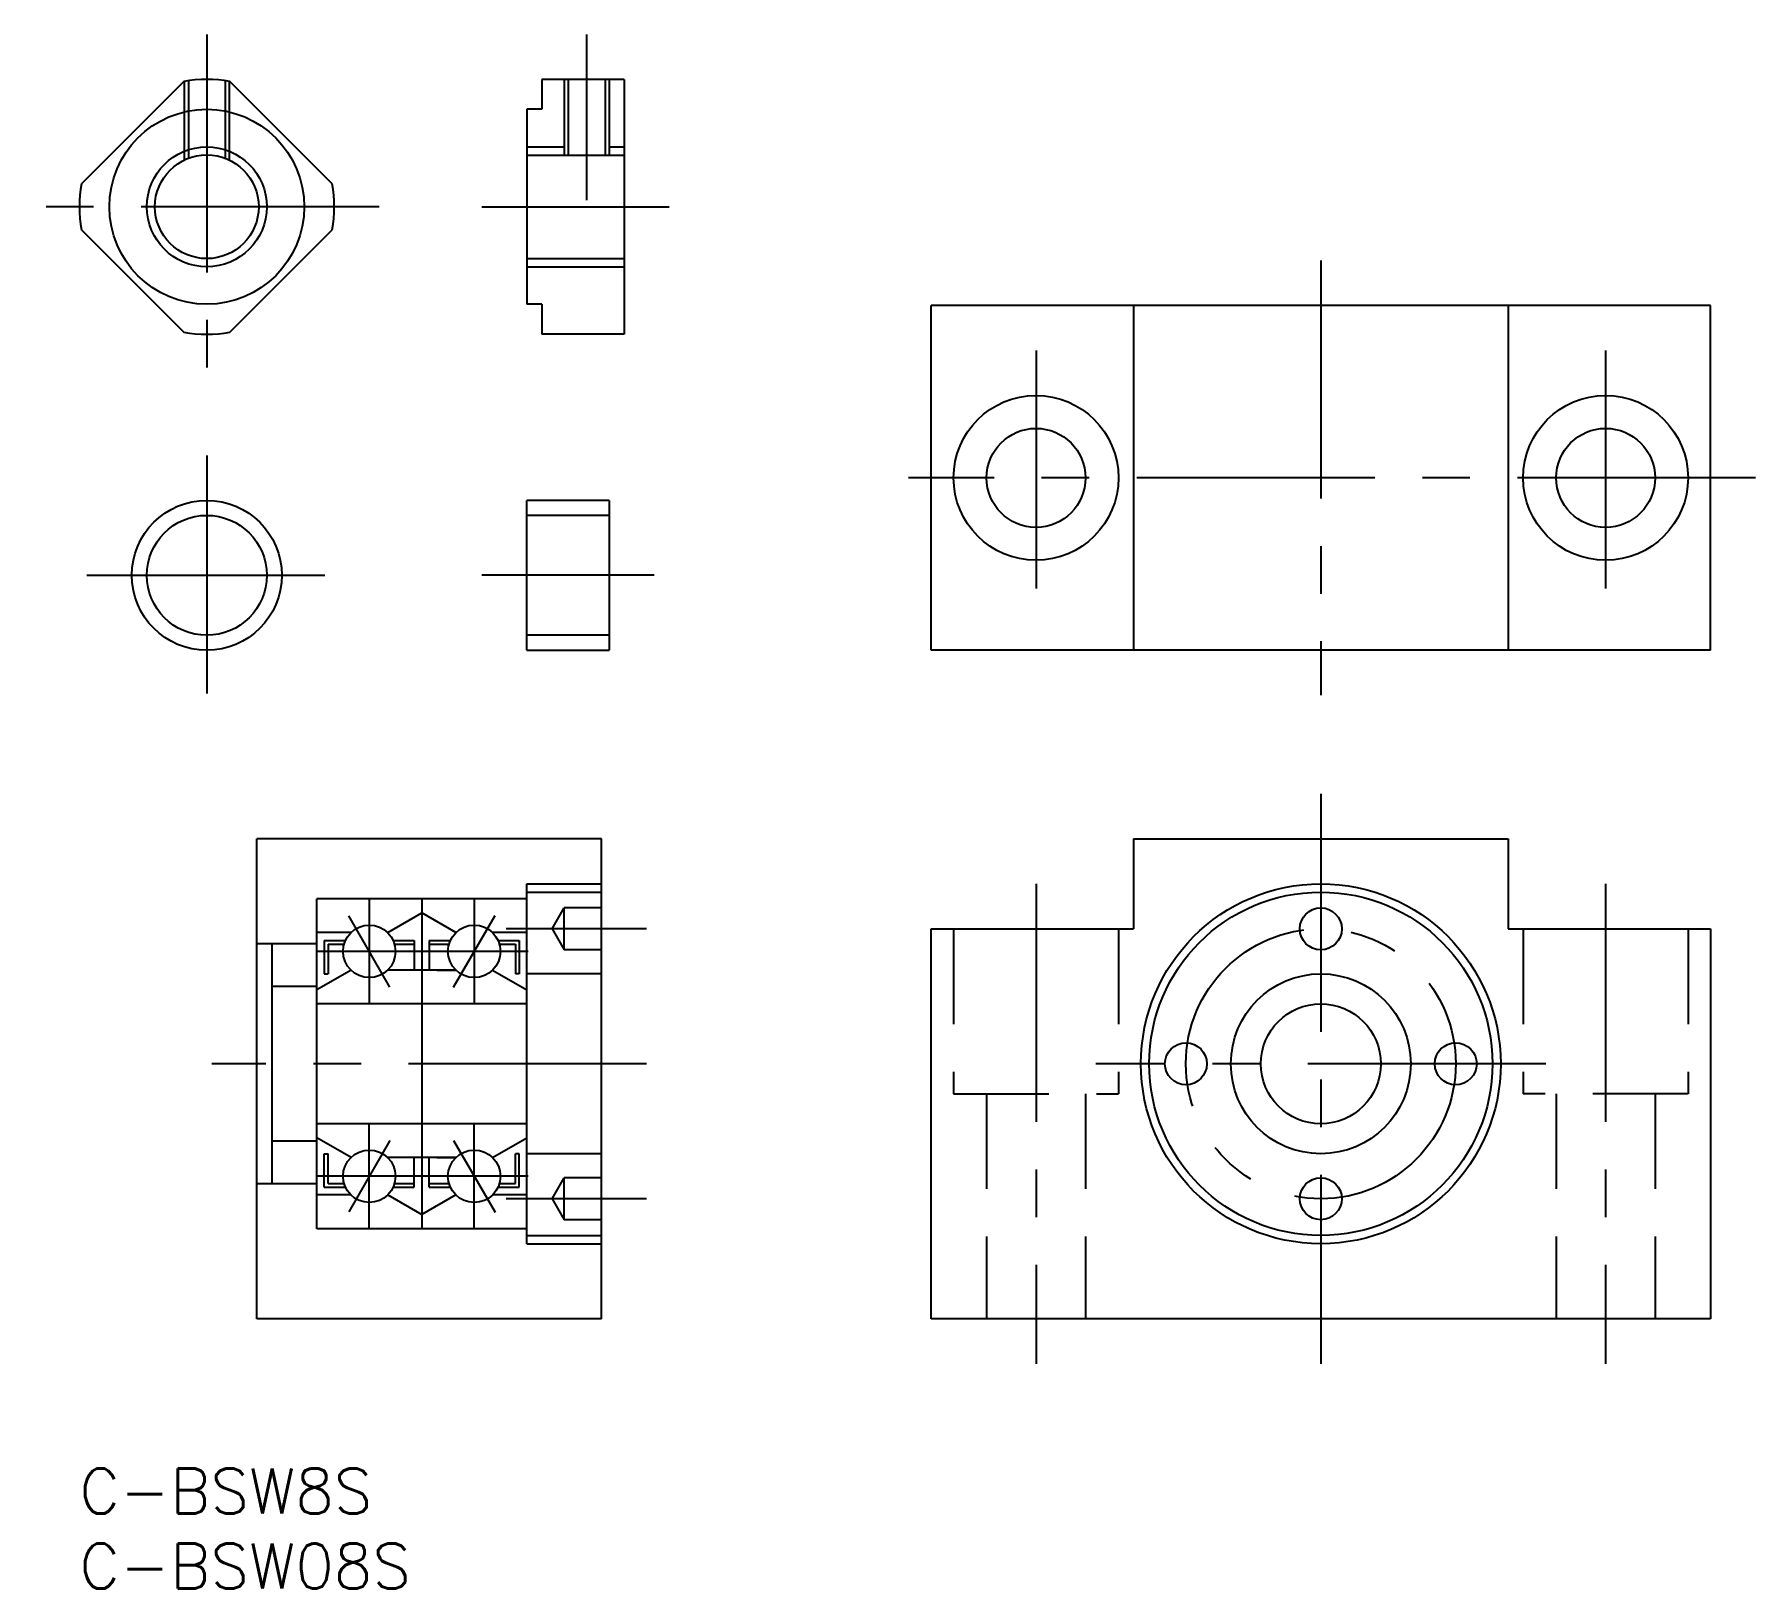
# Model space of a CAD drawing. Extents: x -3 to 112, y -8 to 96.
import ezdxf

# ---------------------------------------------------------------- set-up
doc = ezdxf.new("R2010")
doc.units = 0
doc.header["$LTSCALE"] = 0.5
doc.linetypes.add('CENTER', pattern=[50.8, 31.75, -6.35, 6.35, -6.35])
doc.linetypes.add('DASHED', pattern=[19.05, 12.7, -6.35])
for name, color, linetype in [('MSM_CENTER', 1, 'CENTER'), ('MSM_CONTINUOUS', 7, 'CONTINUOUS'), ('MSM_DASHED', 4, 'DASHED'), ('MSM_NARROW', 5, 'CONTINUOUS'), ('MSM_PART_NUMBER', 7, 'CONTINUOUS')]:
    doc.layers.add(name, color=color, linetype=linetype)
doc.styles.get("Standard").update_dxf_attribs({"font": 'txt.shx', "height": 1.5, "bigfont": 'bigfont.shx'})

# ---------------------------------------------------------------- blocks, each defined once
blk = doc.blocks.new('*U8')
at = {"layer": 'MSM_PART_NUMBER'}
blk.add_text('C-BSW8S', height=3, dxfattribs=at).set_placement((0, -3))
blk = doc.blocks.new('*U9')
at = {"layer": 'MSM_PART_NUMBER'}
blk.add_text('C-BSW08S', height=3, dxfattribs=at).set_placement((0, -8))

msp = doc.modelspace()

# ---------------------------------------------------------------- linework, layer by layer
at = {"layer": 'MSM_CENTER'}
for p, q in [((8.5, 95.66), (8.5, 72.66)), ((33.84, 95.66), (33.84, 84.61)), ((20, 84.16), (-3, 84.16)), ((26.84, 84.16), (39.34, 84.16)), ((82.82, 80.58), (82.82, 51.58)), ((63.82, 74.58), (63.82, 57.58)), ((101.82, 74.58), (101.82, 57.58)), ((8.5, 67.58), (8.5, 51.58)), ((111.82, 66.08), (55.32, 66.08)), ((0.5, 59.58), (16.5, 59.58)), ((38.34, 59.58), (26.84, 59.58)), ((82.82, 45), (82.82, 7)), ((19.34, 38), (19.34, 31)), ((26.34, 38), (26.34, 31)), ((63.82, 39), (63.82, 7)), ((101.82, 39), (101.82, 7)), ((20.72, 32.12), (17.97, 36.88)), ((24.96, 32.11), (27.73, 36.89)), ((37.84, 36), (28.48, 36)), ((29.94, 34.5), (15.84, 34.5)), ((37.84, 27), (8.84, 27)), ((97.82, 27), (67.82, 27)), ((19.34, 16), (19.34, 23)), ((26.34, 16), (26.34, 23)), ((20.72, 21.88), (17.97, 17.12)), ((24.96, 21.89), (27.73, 17.11)), ((29.94, 19.5), (15.84, 19.5)), ((37.84, 18), (28.48, 18))]:
    msp.add_line(p, q, dxfattribs=at)
msp.add_circle((82.82, 27), 9, dxfattribs=at)
at = {"layer": 'MSM_CONTINUOUS'}
for p, q in [((6.96, 92.51), (0.14, 85.7)), ((16.86, 85.7), (10.04, 92.51)), ((30.84, 92.66), (30.84, 90.66)), ((36.34, 92.66), (30.84, 92.66)), ((32.61, 92.66), (32.61, 87.61)), ((35.07, 92.66), (35.07, 87.61)), ((36.34, 92.66), (36.34, 75.66)), ((29.84, 90.66), (29.84, 77.66)), ((30.84, 90.66), (29.84, 90.66)), ((29.84, 87.61), (36.34, 87.61)), ((0.14, 82.62), (6.96, 75.8)), ((10.04, 75.8), (16.86, 82.62)), ((29.84, 80.7), (36.34, 80.7)), ((30.84, 77.66), (29.84, 77.66)), ((30.84, 77.66), (30.84, 75.66)), ((108.82, 77.58), (56.82, 77.58)), ((56.82, 54.58), (56.82, 77.58)), ((70.32, 77.58), (70.32, 54.58)), ((95.32, 77.58), (95.32, 54.58)), ((108.82, 54.58), (108.82, 77.58)), ((36.34, 75.66), (30.84, 75.66)), ((29.84, 54.58), (29.84, 64.58)), ((35.34, 64.58), (29.84, 64.58)), ((35.34, 64.58), (35.34, 54.58)), ((35.34, 63.58), (29.84, 63.58)), ((35.34, 55.58), (29.84, 55.58)), ((29.84, 54.58), (35.34, 54.58)), ((108.82, 54.58), (56.82, 54.58)), ((11.84, 10), (11.84, 42)), ((34.84, 42), (11.84, 42)), ((34.84, 10), (34.84, 42)), ((70.32, 42), (95.32, 42)), ((70.32, 42), (70.32, 36)), ((95.32, 42), (95.32, 36)), ((15.84, 16), (15.84, 38)), ((29.84, 38), (15.84, 38)), ((22.84, 38), (22.84, 16)), ((29.84, 15), (29.84, 39)), ((29.84, 39), (34.84, 39)), ((29.84, 38.45), (34.84, 38.45)), ((20.57, 35.75), (22.84, 37.06)), ((25.12, 35.75), (22.84, 37.06)), ((31.54, 36), (32.34, 37.4)), ((34.84, 37.4), (32.34, 37.4)), ((32.34, 34.6), (32.34, 37.4)), ((18.12, 35.75), (15.84, 35.75)), ((29.84, 35.75), (27.57, 35.75)), ((31.54, 36), (32.34, 34.6)), ((56.82, 10), (56.82, 36)), ((56.82, 36), (70.32, 36)), ((95.32, 36), (108.82, 36)), ((108.82, 36), (108.82, 10)), ((15.84, 35), (11.84, 35)), ((12.84, 35), (12.84, 19)), ((16.34, 35.23), (16.34, 33)), ((16.34, 35.23), (17.75, 35.23)), ((16.59, 34.98), (16.59, 33)), ((16.59, 34.98), (17.66, 34.98)), ((20.93, 35.23), (22.34, 35.23)), ((21.03, 34.98), (22.34, 34.98)), ((22.34, 35.23), (22.34, 33.25)), ((23.34, 35.23), (23.34, 33.25)), ((23.34, 35.23), (24.75, 35.23)), ((23.34, 34.98), (24.66, 34.98)), ((27.93, 35.23), (29.34, 35.23)), ((28.03, 34.98), (29.09, 34.98)), ((29.09, 34.98), (29.09, 33)), ((29.34, 35.23), (29.34, 33)), ((34.84, 34.6), (32.34, 34.6)), ((18.12, 33.25), (15.84, 31.94)), ((16.34, 33), (16.59, 33)), ((25.12, 33.25), (20.57, 33.25)), ((23.84, 33.25), (25.12, 33.25)), ((27.57, 33.25), (29.84, 31.94)), ((29.34, 33), (29.09, 33)), ((34.84, 33), (29.84, 33)), ((15.84, 32.15), (12.84, 32.15)), ((29.84, 31), (15.84, 31)), ((29.84, 23), (15.84, 23)), ((15.84, 21.85), (12.84, 21.85)), ((18.12, 20.75), (15.84, 22.06)), ((27.57, 20.75), (29.84, 22.06)), ((16.34, 18.77), (16.34, 21)), ((16.34, 21), (16.59, 21)), ((16.59, 19.02), (16.59, 21)), ((25.12, 20.75), (20.57, 20.75)), ((22.34, 18.77), (22.34, 20.75)), ((23.34, 18.77), (23.34, 20.75)), ((23.84, 20.75), (25.12, 20.75)), ((29.09, 19.02), (29.09, 21)), ((29.34, 21), (29.09, 21)), ((29.34, 18.77), (29.34, 21)), ((34.84, 21), (29.84, 21)), ((15.84, 19), (11.84, 19)), ((16.34, 18.77), (17.75, 18.77)), ((16.59, 19.02), (17.66, 19.02)), ((20.93, 18.77), (22.34, 18.77)), ((21.03, 19.02), (22.34, 19.02)), ((23.34, 19.02), (24.66, 19.02)), ((23.34, 18.77), (24.75, 18.77)), ((27.93, 18.77), (29.34, 18.77)), ((28.03, 19.02), (29.09, 19.02)), ((31.54, 18), (32.34, 19.4)), ((34.84, 19.4), (32.34, 19.4)), ((32.34, 16.6), (32.34, 19.4)), ((18.12, 18.25), (15.84, 18.25)), ((20.57, 18.25), (22.84, 16.94)), ((25.12, 18.25), (22.84, 16.94)), ((29.84, 18.25), (27.57, 18.25)), ((31.54, 18), (32.34, 16.6)), ((34.84, 16.6), (32.34, 16.6)), ((29.84, 16), (15.84, 16)), ((29.84, 15.55), (34.84, 15.55)), ((29.84, 15), (34.84, 15)), ((34.84, 10), (11.84, 10)), ((108.82, 10), (56.82, 10))]:
    msp.add_line(p, q, dxfattribs=at)
for centre, radius in [((8.5, 84.16), 6.5), ((8.5, 84.16), 3.46), ((63.82, 66.08), 5.5), ((101.82, 66.08), 5.5), ((63.82, 66.08), 3.3), ((101.82, 66.08), 3.3), ((8.5, 59.58), 5), ((8.5, 59.58), 4), ((82.82, 27), 12), ((82.82, 27), 11.45), ((82.82, 36), 1.4), ((19.34, 34.5), 1.75), ((26.34, 34.5), 1.75), ((82.82, 27), 6), ((82.82, 27), 4), ((73.82, 27), 1.4), ((91.82, 27), 1.4), ((19.34, 19.5), 1.75), ((26.34, 19.5), 1.75), ((82.82, 18), 1.4)]:
    msp.add_circle(centre, radius, dxfattribs=at)
for start, end in [(79.5603, 100.4397), (169.5603, 190.4397), (349.5603, 10.4397), (259.5603, 280.4397)]:
    msp.add_arc((8.5, 84.16), 8.5, start, end, dxfattribs=at)
at = {"layer": 'MSM_DASHED'}
for p, q in [((7, 92.52), (7, 87.27)), ((7.27, 92.57), (7.27, 87.39)), ((9.73, 92.57), (9.73, 87.39)), ((10, 92.52), (10, 87.27)), ((58.32, 36), (58.32, 25)), ((69.32, 36), (69.32, 25)), ((96.32, 36), (96.32, 25)), ((107.32, 36), (107.32, 25)), ((58.32, 25), (69.32, 25)), ((60.52, 25), (60.52, 10)), ((67.12, 25), (67.12, 10)), ((107.32, 25), (96.32, 25)), ((98.52, 25), (98.52, 10)), ((105.12, 25), (105.12, 10))]:
    msp.add_line(p, q, dxfattribs=at)
at = {"layer": 'MSM_NARROW'}
for p, q in [((32.34, 92.66), (32.34, 87.61)), ((35.34, 92.66), (35.34, 87.61)), ((29.84, 88.16), (32.34, 88.16)), ((35.34, 88.16), (36.34, 88.16)), ((29.84, 80.16), (36.34, 80.16))]:
    msp.add_line(p, q, dxfattribs=at)
msp.add_circle((8.5, 84.16), 4, dxfattribs=at)

# ---------------------------------------------------------------- block references
at = {"layer": 'MSM_CONTINUOUS'}
for name in ['*U8', '*U9']:
    msp.add_blockref(name, (0, 0), dxfattribs=at)

doc.saveas('drawing.dxf')
